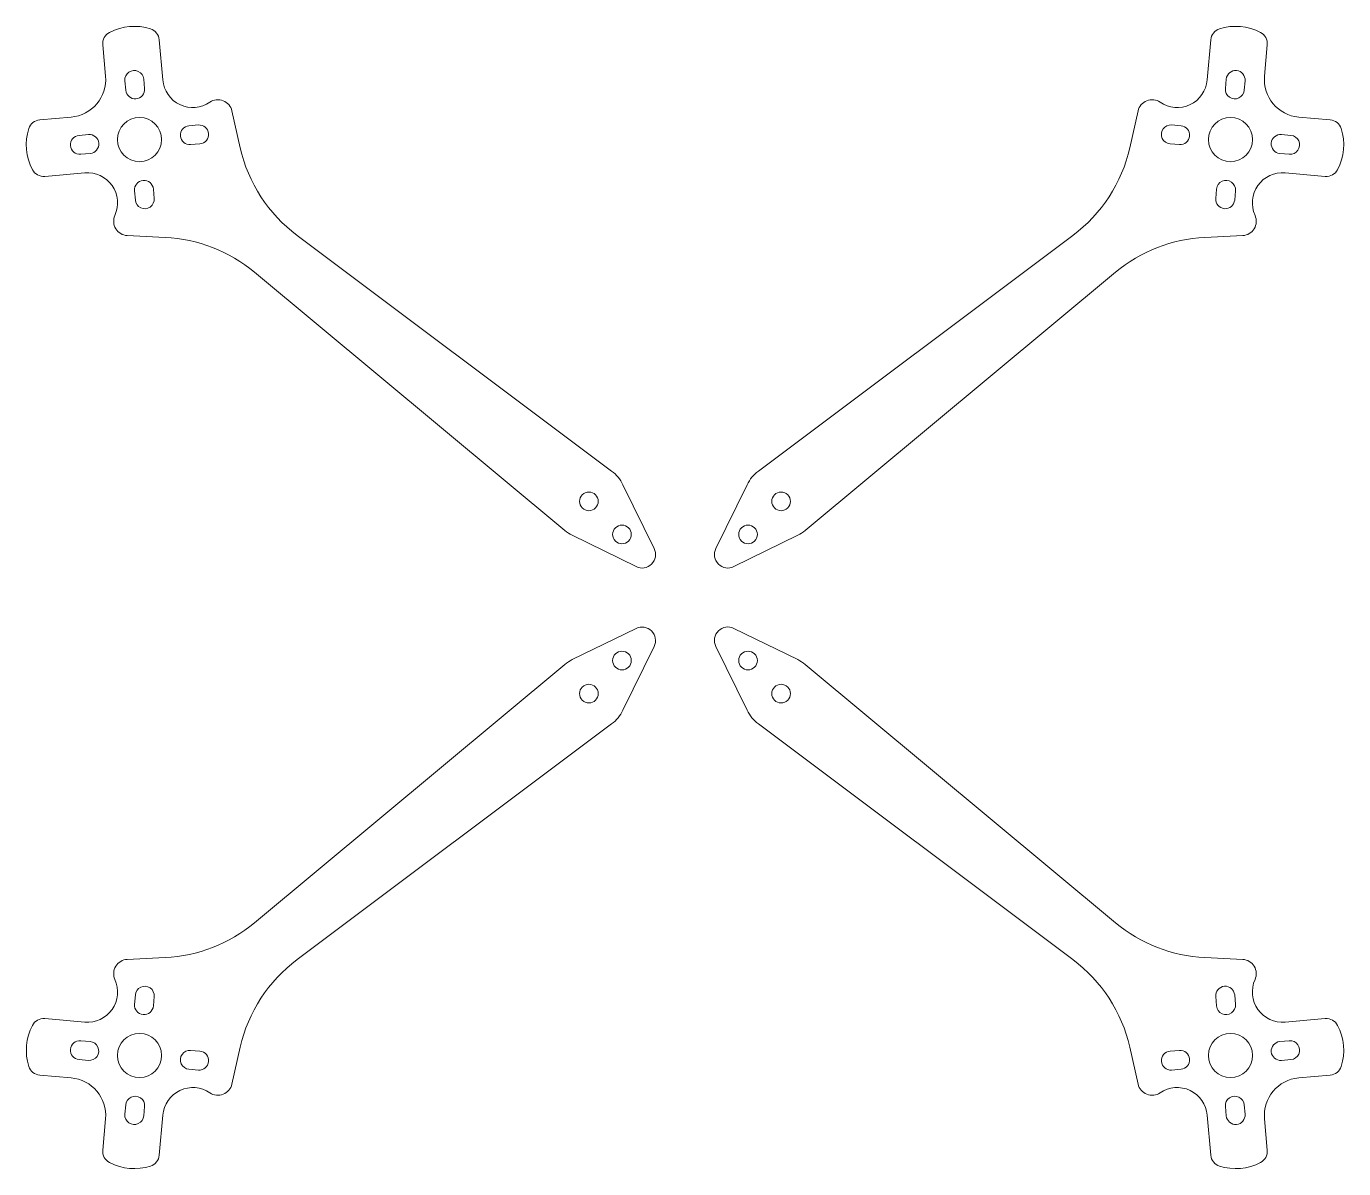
# Model space of a CAD drawing. Header units: millimetres. Extents: x 1347 to 1556, y 104 to 286.
import ezdxf

# ---------------------------------------------------------------- set-up
doc = ezdxf.new("R2010")
doc.units = ezdxf.units.MM
doc.layers.add('Frame-Arms', color=251, linetype='Continuous')

msp = doc.modelspace()

# ---------------------------------------------------------------- linework, layer by layer
at = {"layer": 'Frame-Arms', "lineweight": 0}
for points in [[(1369.14, 252.13, -0.162656), (1383.32, 246.6), (1432.55, 205.65, 0.059561), (1433.75, 204.87), (1443.88, 199.9, 0.714925), (1446.74, 202.77), (1441.78, 212.9, 0.118711), (1439.99, 215.06), (1390.08, 252.44, -0.177956), (1381.06, 266.34), (1379.73, 272.21, 0.529619), (1376.24, 273.57, -0.574037), (1368.77, 277.1), (1368.21, 283.47, 0.30276), (1366.82, 285.21, 0.200029), (1360.31, 284.64, 0.30276), (1359.24, 282.69), (1359.68, 277.71, -0.414208), (1354.22, 271.21), (1349.24, 270.77, 0.30276), (1347.51, 269.39, 0.200029), (1348.08, 262.87, 0.30276), (1350.03, 261.81), (1356.4, 262.37, -0.574037), (1361.17, 255.62, 0.529619), (1363.13, 252.42)], [(1534.14, 252.13, 0.162656), (1519.96, 246.6), (1470.73, 205.65, -0.059561), (1469.53, 204.87), (1459.4, 199.9, -0.714925), (1456.53, 202.77), (1461.5, 212.9, -0.118711), (1463.29, 215.06), (1513.2, 252.44, 0.177956), (1522.22, 266.34), (1523.55, 272.21, -0.529619), (1527.04, 273.57, 0.574037), (1534.51, 277.1), (1535.07, 283.47, -0.30276), (1536.46, 285.21, -0.200029), (1542.97, 284.64, -0.30276), (1544.04, 282.69), (1543.6, 277.71, 0.414208), (1549.05, 271.21), (1554.03, 270.77, -0.30276), (1555.77, 269.39, -0.200029), (1555.2, 262.87, -0.30276), (1553.25, 261.81), (1546.88, 262.37, 0.574037), (1542.1, 255.62, -0.529619), (1540.15, 252.42)], [(1362.75, 276.98, -1), (1365.74, 277.24), (1365.87, 275.74, -1), (1362.88, 275.48)], [(1540.52, 276.98, 1), (1537.54, 277.24), (1537.4, 275.74, 1), (1540.39, 275.48)], [(1373.18, 266.85, -1), (1372.92, 269.83), (1374.41, 269.96, -1), (1374.67, 266.98)], [(1530.1, 266.85, 1), (1530.36, 269.83), (1528.87, 269.96, 1), (1528.61, 266.98)], [(1357.24, 265.45), (1355.74, 265.32, -1), (1355.48, 268.31), (1356.98, 268.44, -1)], [(1546.04, 265.45), (1547.53, 265.32, 1), (1547.8, 268.31), (1546.3, 268.44, 1)], [(1364.41, 258.05, 1), (1367.4, 258.31), (1367.27, 259.8, 1), (1364.28, 259.54)], [(1538.87, 258.05, -1), (1535.88, 258.31), (1536.01, 259.8, -1), (1539, 259.54)], [(1369.14, 137.89, 0.162656), (1383.32, 143.41), (1432.55, 184.37, -0.059561), (1433.75, 185.15), (1443.88, 190.11, -0.714925), (1446.74, 187.25), (1441.78, 177.12, -0.118711), (1439.99, 174.96), (1390.08, 137.57, 0.177956), (1381.06, 123.68), (1379.73, 117.81, -0.529619), (1376.24, 116.44, 0.574037), (1368.77, 112.91), (1368.21, 106.54, -0.30276), (1366.82, 104.81, -0.200029), (1360.31, 105.38, -0.30276), (1359.24, 107.33), (1359.68, 112.31, 0.414208), (1354.22, 118.81), (1349.24, 119.24, -0.30276), (1347.51, 120.63, -0.200029), (1348.08, 127.14, -0.30276), (1350.03, 128.21), (1356.4, 127.65, 0.574037), (1361.17, 134.4, -0.529619), (1363.13, 137.6)], [(1534.14, 137.89, -0.162656), (1519.96, 143.41), (1470.73, 184.37, 0.059561), (1469.53, 185.15), (1459.4, 190.11, 0.714925), (1456.53, 187.25), (1461.5, 177.12, 0.118711), (1463.29, 174.96), (1513.2, 137.57, -0.177956), (1522.22, 123.68), (1523.55, 117.81, 0.529619), (1527.04, 116.44, -0.574037), (1534.51, 112.91), (1535.07, 106.54, 0.30276), (1536.46, 104.81, 0.200029), (1542.97, 105.38, 0.30276), (1544.04, 107.33), (1543.6, 112.31, -0.414208), (1549.05, 118.81), (1554.03, 119.24, 0.30276), (1555.77, 120.63, 0.200029), (1555.2, 127.14, 0.30276), (1553.25, 128.21), (1546.88, 127.65, -0.574037), (1542.1, 134.4, 0.529619), (1540.15, 137.6)], [(1364.41, 131.97, -1), (1367.4, 131.71), (1367.27, 130.21, -1), (1364.28, 130.47)], [(1538.87, 131.97, 1), (1535.88, 131.71), (1536.01, 130.21, 1), (1539, 130.47)], [(1357.24, 124.56), (1355.74, 124.7, 1), (1355.48, 121.71), (1356.98, 121.58, 1)], [(1546.04, 124.56), (1547.53, 124.7, -1), (1547.8, 121.71), (1546.3, 121.58, -1)], [(1373.18, 123.17, 1), (1372.92, 120.18), (1374.41, 120.05, 1), (1374.67, 123.04)], [(1530.1, 123.17, -1), (1530.36, 120.18), (1528.87, 120.05, -1), (1528.61, 123.04)], [(1362.75, 113.04, 1), (1365.74, 112.78), (1365.87, 114.27, 1), (1362.88, 114.53)], [(1540.52, 113.04, -1), (1537.54, 112.78), (1537.4, 114.27, -1), (1540.39, 114.53)]]:
    msp.add_lwpolyline(points, format="xyb", close=True, dxfattribs=at)
for centre in [(1365.08, 267.64), (1538.2, 267.64), (1365.08, 122.37), (1538.2, 122.37)]:
    msp.add_circle(centre, 3.5, dxfattribs=at)
at = {"layer": 'Frame-Arms', "color": 1, "lineweight": 0}
for centre in [(1436.39, 210.26), (1466.89, 210.26), (1441.64, 205.01), (1461.64, 205.01), (1441.64, 185.01), (1461.64, 185.01), (1436.39, 179.76), (1466.89, 179.76)]:
    msp.add_circle(centre, 1.48, dxfattribs=at)

doc.saveas('drawing.dxf')
